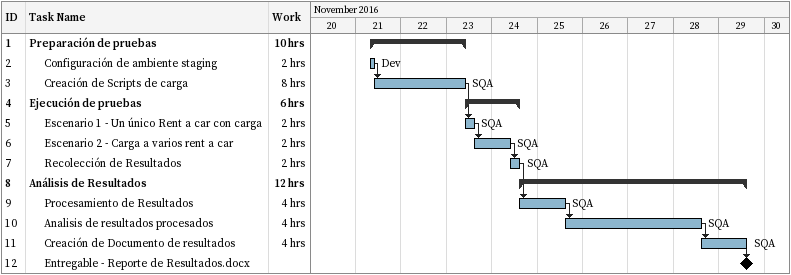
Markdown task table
| ID | Level | Task | Start | Finish | Predecessors | Resources | Work (h) |
|---|---|---|---|---|---|---|---|
| 1 | 1 | **Preparación de pruebas** | 2016-11-21 | 2016-11-23 |  |  | 10 |
| 2 | 2 | Configuración de ambiente staging | 2016-11-21 | 2016-11-21 |  | Dev | 2 |
| 3 | 2 | Creación de Scripts de carga | 2016-11-21 | 2016-11-23 | 2 | SQA | 8 |
| 4 | 1 | **Ejecución de pruebas** | 2016-11-23 | 2016-11-24 |  |  | 6 |
| 5 | 2 | Escenario 1 - Un único Rent a car con carga | 2016-11-23 | 2016-11-23 | 3 | SQA | 2 |
| 6 | 2 | Escenario 2 - Carga a varios rent a car | 2016-11-23 | 2016-11-24 | 5 | SQA | 2 |
| 7 | 2 | Recolección de Resultados | 2016-11-24 | 2016-11-24 | 6 | SQA | 2 |
| 8 | 1 | **Análisis de Resultados** | 2016-11-24 | 2016-11-29 |  |  | 12 |
| 9 | 2 | Procesamiento de Resultados | 2016-11-24 | 2016-11-25 | 7 | SQA | 4 |
| 10 | 2 | Analisis de resultados procesados | 2016-11-25 | 2016-11-28 | 9 | SQA | 4 |
| 11 | 2 | Creación de Documento de resultados | 2016-11-28 | 2016-11-29 | 10 | SQA | 4 |
| 12 | 2 | Entregable - Reporte de Resultados.docx (milestone) | 2016-11-29 | 2016-11-29 | 11 |  |  |
